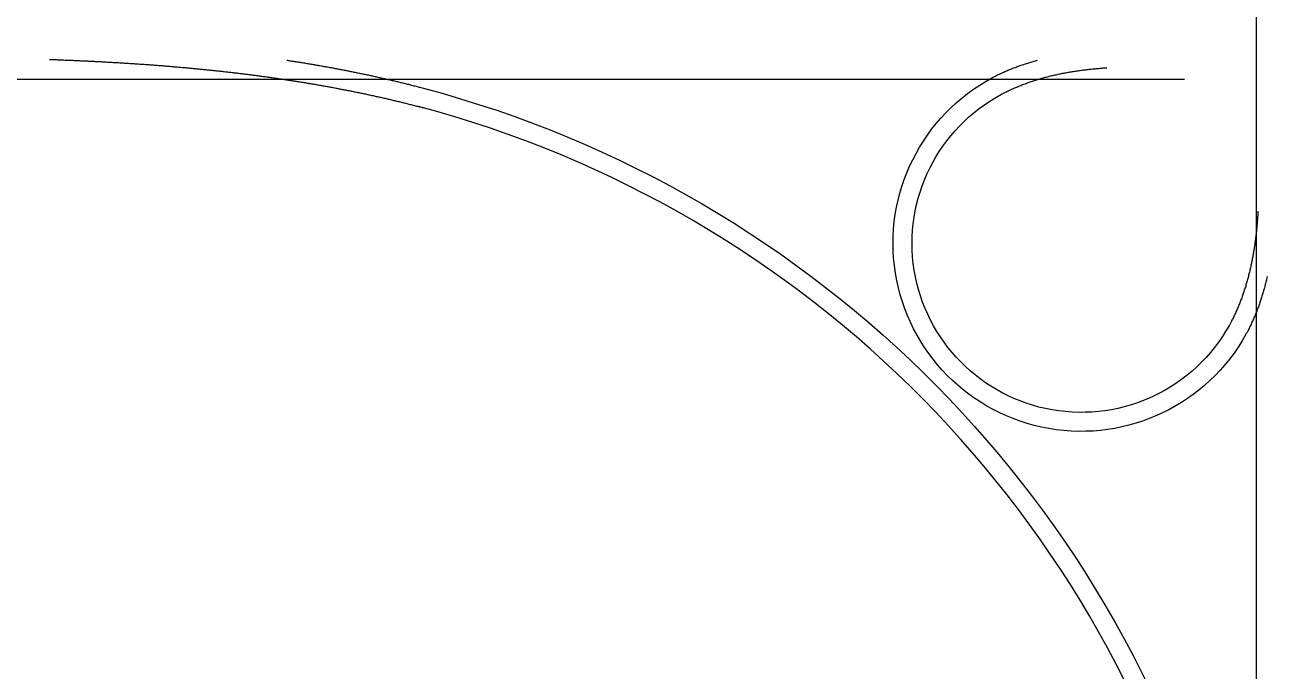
# Model space of a CAD drawing. Header units: millimetres. Extents: x 19715 to 35549, y 3563 to 14826.
# Drawn here: x 20829 to 21218.3, y 8241.5 to 8444.3 of the extents above; entities that cross this region are included whole.
import ezdxf

# ---------------------------------------------------------------- set-up
doc = ezdxf.new("R2010")
doc.units = ezdxf.units.MM
doc.layers.add('RD-红线', color=7, linetype='Continuous')

msp = doc.modelspace()

# ---------------------------------------------------------------- linework, layer by layer
at = {"layer": 'RD-红线', "ltscale": 10}
msp.add_line((21192.44, 8427.16), (20451.05, 8427.16), dxfattribs=at)
at = {"layer": 'RD-红线'}
msp.add_lwpolyline([(21214.94, 7833.18), (21214.94, 11293.27)], dxfattribs=at)
msp.add_lwpolyline([(21214.94, 7833.18), (21214.94, 11293.27)], dxfattribs=at)
msp.add_lwpolyline([(21214.94, 7833.18), (21214.94, 11293.27)], dxfattribs=at)
for points in [[(20911.08, 8433.17, -0.000183), (20911.42, 8433.12, -0.00038), (20912.11, 8433.02, -0.000376), (20912.8, 8432.91, -0.000384), (20913.49, 8432.8, -0.00038), (20914.19, 8432.69, -0.000388), (20914.87, 8432.58, -0.000384), (20915.57, 8432.47, -0.000392), (20916.26, 8432.36, -0.000388), (20916.95, 8432.25, -0.000396), (20917.64, 8432.13, -0.000392), (20918.33, 8432.02, -0.0004), (20919.02, 8431.9, -0.000396), (20919.71, 8431.78, -0.000404), (20920.4, 8431.66, -0.0004), (20921.09, 8431.54, -0.000408), (20921.78, 8431.42, -0.000404), (20922.47, 8431.3, -0.000412), (20923.16, 8431.18, -0.000408), (20923.85, 8431.05, -0.000416), (20924.53, 8430.93, -0.000412), (20925.22, 8430.8, -0.00042), (20925.91, 8430.67, -0.000416), (20926.6, 8430.54, -0.000424), (20927.29, 8430.41, -0.00042), (20927.98, 8430.28, -0.000428), (20928.66, 8430.15, -0.000424), (20929.35, 8430.02, -0.000432), (20930.03, 8429.88, -0.000428), (20930.72, 8429.75, -0.000436), (20931.41, 8429.61, -0.000432), (20932.1, 8429.47, -0.00044), (20932.78, 8429.33, -0.000436), (20933.47, 8429.19, -0.000444), (20934.15, 8429.05, -0.00044), (20934.84, 8428.91, -0.000448), (20935.52, 8428.76, -0.000444), (20936.21, 8428.62, -0.000452), (20936.89, 8428.47, -0.000448), (20937.58, 8428.32, -0.000456), (20938.26, 8428.17, -0.000452), (20938.95, 8428.02, -0.00046), (20939.63, 8427.87, -0.000456), (20940.31, 8427.72, -0.000464), (20940.99, 8427.56, -0.00046), (20941.68, 8427.41, -0.000468), (20942.36, 8427.25, -0.000464), (20943.04, 8427.09, -0.000472), (20943.72, 8426.93, -0.000468), (20944.4, 8426.77, -0.000476), (20945.08, 8426.61, -0.000472), (20945.77, 8426.45, -0.00048), (20946.44, 8426.28, -0.000476), (20947.13, 8426.12, -0.000484), (20947.8, 8425.95, -0.00048), (20948.49, 8425.78, -0.000488), (20949.16, 8425.61, -0.000484), (20949.84, 8425.44, -0.000492), (20950.52, 8425.27, -0.000488), (20951.2, 8425.1, -0.000493), (20951.21, 8425.09, -0.000004), (20952.56, 8424.74, -0.000988), (20953.01, 8424.63, -0.000496), (20953.91, 8424.39, -0.272996), (21205.71, 8168.91, -0.000496)], [(20911.08, 8433.17, -0.000183), (20911.42, 8433.12, -0.00038), (20912.11, 8433.02, -0.000376), (20912.8, 8432.91, -0.000384), (20913.49, 8432.8, -0.00038), (20914.19, 8432.69, -0.000388), (20914.87, 8432.58, -0.000384), (20915.57, 8432.47, -0.000392), (20916.26, 8432.36, -0.000388), (20916.95, 8432.25, -0.000396), (20917.64, 8432.13, -0.000392), (20918.33, 8432.02, -0.0004), (20919.02, 8431.9, -0.000396), (20919.71, 8431.78, -0.000404), (20920.4, 8431.66, -0.0004), (20921.09, 8431.54, -0.000408), (20921.78, 8431.42, -0.000404), (20922.47, 8431.3, -0.000412), (20923.16, 8431.18, -0.000408), (20923.85, 8431.05, -0.000416), (20924.53, 8430.93, -0.000412), (20925.22, 8430.8, -0.00042), (20925.91, 8430.67, -0.000416), (20926.6, 8430.54, -0.000424), (20927.29, 8430.41, -0.00042), (20927.98, 8430.28, -0.000428), (20928.66, 8430.15, -0.000424), (20929.35, 8430.02, -0.000432), (20930.03, 8429.88, -0.000428), (20930.72, 8429.75, -0.000436), (20931.41, 8429.61, -0.000432), (20932.1, 8429.47, -0.00044), (20932.78, 8429.33, -0.000436), (20933.47, 8429.19, -0.000444), (20934.15, 8429.05, -0.00044), (20934.84, 8428.91, -0.000448), (20935.52, 8428.76, -0.000444), (20936.21, 8428.62, -0.000452), (20936.89, 8428.47, -0.000448), (20937.58, 8428.32, -0.000456), (20938.26, 8428.17, -0.000452), (20938.95, 8428.02, -0.00046), (20939.63, 8427.87, -0.000456), (20940.31, 8427.72, -0.000464), (20940.99, 8427.56, -0.00046), (20941.68, 8427.41, -0.000468), (20942.36, 8427.25, -0.000464), (20943.04, 8427.09, -0.000472), (20943.72, 8426.93, -0.000468), (20944.4, 8426.77, -0.000476), (20945.08, 8426.61, -0.000472), (20945.77, 8426.45, -0.00048), (20946.44, 8426.28, -0.000476), (20947.13, 8426.12, -0.000484), (20947.8, 8425.95, -0.00048), (20948.49, 8425.78, -0.000488), (20949.16, 8425.61, -0.000484), (20949.84, 8425.44, -0.000492), (20950.52, 8425.27, -0.000488), (20951.2, 8425.1, -0.000493), (20951.21, 8425.09, -0.000004), (20952.56, 8424.74, -0.000988), (20953.01, 8424.63, -0.000496), (20953.91, 8424.39, -0.272996), (21205.71, 8168.91, -0.000496)], [(20911.08, 8433.17, -0.000183), (20911.42, 8433.12, -0.00038), (20912.11, 8433.02, -0.000376), (20912.8, 8432.91, -0.000384), (20913.49, 8432.8, -0.00038), (20914.19, 8432.69, -0.000388), (20914.87, 8432.58, -0.000384), (20915.57, 8432.47, -0.000392), (20916.26, 8432.36, -0.000388), (20916.95, 8432.25, -0.000396), (20917.64, 8432.13, -0.000392), (20918.33, 8432.02, -0.0004), (20919.02, 8431.9, -0.000396), (20919.71, 8431.78, -0.000404), (20920.4, 8431.66, -0.0004), (20921.09, 8431.54, -0.000408), (20921.78, 8431.42, -0.000404), (20922.47, 8431.3, -0.000412), (20923.16, 8431.18, -0.000408), (20923.85, 8431.05, -0.000416), (20924.53, 8430.93, -0.000412), (20925.22, 8430.8, -0.00042), (20925.91, 8430.67, -0.000416), (20926.6, 8430.54, -0.000424), (20927.29, 8430.41, -0.00042), (20927.98, 8430.28, -0.000428), (20928.66, 8430.15, -0.000424), (20929.35, 8430.02, -0.000432), (20930.03, 8429.88, -0.000428), (20930.72, 8429.75, -0.000436), (20931.41, 8429.61, -0.000432), (20932.1, 8429.47, -0.00044), (20932.78, 8429.33, -0.000436), (20933.47, 8429.19, -0.000444), (20934.15, 8429.05, -0.00044), (20934.84, 8428.91, -0.000448), (20935.52, 8428.76, -0.000444), (20936.21, 8428.62, -0.000452), (20936.89, 8428.47, -0.000448), (20937.58, 8428.32, -0.000456), (20938.26, 8428.17, -0.000452), (20938.95, 8428.02, -0.00046), (20939.63, 8427.87, -0.000456), (20940.31, 8427.72, -0.000464), (20940.99, 8427.56, -0.00046), (20941.68, 8427.41, -0.000468), (20942.36, 8427.25, -0.000464), (20943.04, 8427.09, -0.000472), (20943.72, 8426.93, -0.000468), (20944.4, 8426.77, -0.000476), (20945.08, 8426.61, -0.000472), (20945.77, 8426.45, -0.00048), (20946.44, 8426.28, -0.000476), (20947.13, 8426.12, -0.000484), (20947.8, 8425.95, -0.00048), (20948.49, 8425.78, -0.000488), (20949.16, 8425.61, -0.000484), (20949.84, 8425.44, -0.000492), (20950.52, 8425.27, -0.000488), (20951.2, 8425.1, -0.000493), (20951.21, 8425.09, -0.000004), (20952.56, 8424.74, -0.000988), (20953.01, 8424.63, -0.000496), (20953.91, 8424.39, -0.272996), (21205.71, 8168.91, -0.000496)], [(20836.65, 8433.43, -0.00016), (20837.36, 8433.4, -0.000168), (20838.05, 8433.38, -0.000164), (20838.76, 8433.35, -0.000172), (20839.45, 8433.33, -0.000168), (20840.16, 8433.3, -0.000176), (20840.85, 8433.27, -0.000172), (20841.56, 8433.24, -0.00018), (20842.25, 8433.21, -0.000176), (20842.96, 8433.18, -0.000184), (20843.65, 8433.16, -0.00018), (20844.36, 8433.13, -0.000188), (20845.05, 8433.09, -0.000184), (20845.76, 8433.06, -0.000192), (20846.45, 8433.03, -0.000188), (20847.15, 8433, -0.000196), (20847.85, 8432.97, -0.000192), (20848.55, 8432.93, -0.0002), (20849.24, 8432.9, -0.000196), (20849.95, 8432.86, -0.000204), (20850.64, 8432.83, -0.0002), (20851.35, 8432.79, -0.000208), (20852.04, 8432.76, -0.000204), (20852.75, 8432.72, -0.000212), (20853.44, 8432.68, -0.000208), (20854.14, 8432.65, -0.000216), (20854.84, 8432.61, -0.000212), (20855.54, 8432.57, -0.00022), (20856.23, 8432.53, -0.000216), (20856.94, 8432.49, -0.000224), (20857.63, 8432.45, -0.00022), (20858.34, 8432.41, -0.000228), (20859.03, 8432.36, -0.000224), (20859.74, 8432.32, -0.000232), (20860.43, 8432.28, -0.000228), (20861.13, 8432.23, -0.000236), (20861.83, 8432.19, -0.000232), (20862.53, 8432.14, -0.00024), (20863.22, 8432.1, -0.000236), (20863.93, 8432.05, -0.000244), (20864.62, 8432, -0.00024), (20865.32, 8431.96, -0.000248), (20866.02, 8431.91, -0.000244), (20866.72, 8431.86, -0.000252), (20867.41, 8431.81, -0.000248), (20868.12, 8431.76, -0.000256), (20868.81, 8431.71, -0.000252), (20869.51, 8431.65, -0.00026), (20870.2, 8431.6, -0.000256), (20870.91, 8431.55, -0.000264), (20871.6, 8431.49, -0.00026), (20872.3, 8431.44, -0.000268), (20873, 8431.38, -0.000264), (20873.7, 8431.32, -0.000272), (20874.39, 8431.27, -0.000268), (20875.09, 8431.21, -0.000276), (20875.79, 8431.15, -0.000272), (20876.49, 8431.09, -0.00028), (20877.18, 8431.03, -0.000276), (20877.88, 8430.97, -0.000284), (20878.58, 8430.91, -0.00028), (20879.28, 8430.84, -0.000288), (20879.97, 8430.78, -0.000284), (20880.67, 8430.72, -0.000292), (20881.37, 8430.65, -0.000288), (20882.07, 8430.59, -0.000296), (20882.76, 8430.52, -0.000292), (20883.46, 8430.45, -0.0003), (20884.15, 8430.38, -0.000296), (20884.85, 8430.31, -0.000304), (20885.55, 8430.24, -0.0003), (20886.25, 8430.17, -0.000308), (20886.94, 8430.1, -0.000304), (20887.64, 8430.03, -0.000312), (20888.33, 8429.96, -0.000308), (20889.03, 8429.88, -0.000316), (20889.72, 8429.81, -0.000312), (20890.42, 8429.73, -0.00032), (20891.11, 8429.65, -0.000316), (20891.81, 8429.57, -0.000324), (20892.51, 8429.5, -0.00032), (20893.21, 8429.42, -0.000328), (20893.9, 8429.34, -0.000324), (20894.6, 8429.25, -0.000332), (20895.29, 8429.17, -0.000328), (20895.99, 8429.09, -0.000336), (20896.68, 8429.01, -0.000332), (20897.38, 8428.92, -0.00034), (20898.07, 8428.83, -0.000336), (20898.77, 8428.75, -0.000344), (20899.46, 8428.66, -0.00034), (20900.15, 8428.57, -0.000348), (20900.84, 8428.48, -0.000344), (20901.54, 8428.39, -0.000352), (20902.23, 8428.3, -0.000348), (20902.93, 8428.2, -0.000356), (20903.62, 8428.11, -0.000352), (20904.32, 8428.02, -0.00036), (20905.01, 8427.92, -0.000356), (20905.7, 8427.82, -0.000364), (20906.39, 8427.73, -0.00036), (20907.09, 8427.63, -0.000368), (20907.78, 8427.53, -0.000364), (20908.48, 8427.43, -0.000372), (20909.16, 8427.33, -0.000368), (20909.86, 8427.22, -0.000376), (20910.55, 8427.12, -0.000372), (20911.25, 8427.01, -0.00038), (20911.93, 8426.91, -0.000376), (20912.63, 8426.8, -0.000384), (20913.32, 8426.69, -0.00038), (20914.01, 8426.59, -0.000388), (20914.7, 8426.48, -0.000384), (20915.39, 8426.36, -0.000392), (20916.08, 8426.25, -0.000388), (20916.78, 8426.14, -0.000396), (20917.46, 8426.02, -0.000392), (20918.16, 8425.91, -0.0004), (20918.84, 8425.79, -0.000396), (20919.54, 8425.67, -0.000404), (20920.22, 8425.56, -0.0004), (20920.92, 8425.44, -0.000408), (20921.6, 8425.32, -0.000404), (20922.3, 8425.19, -0.000412), (20922.98, 8425.07, -0.000408), (20923.67, 8424.95, -0.000416), (20924.36, 8424.82, -0.000412), (20925.05, 8424.69, -0.00042), (20925.74, 8424.57, -0.000416), (20926.43, 8424.44, -0.000424), (20927.11, 8424.31, -0.00042), (20927.8, 8424.18, -0.000428), (20928.49, 8424.04, -0.000424), (20929.18, 8423.91, -0.000432), (20929.86, 8423.78, -0.000428), (20930.55, 8423.64, -0.000436), (20931.23, 8423.5, -0.000432), (20931.92, 8423.36, -0.00044), (20932.61, 8423.22, -0.000436), (20933.3, 8423.08, -0.000444), (20933.98, 8422.94, -0.00044), (20934.67, 8422.8, -0.000448), (20935.35, 8422.65, -0.000444), (20936.04, 8422.51, -0.000452), (20936.72, 8422.36, -0.000448), (20937.4, 8422.21, -0.000456), (20938.08, 8422.07, -0.000452), (20938.77, 8421.91, -0.00046), (20939.45, 8421.76, -0.000456), (20940.14, 8421.61, -0.000464), (20940.82, 8421.46, -0.00046), (20941.5, 8421.3, -0.000468), (20942.18, 8421.14, -0.000464), (20942.87, 8420.98, -0.000472), (20943.55, 8420.83, -0.000468), (20944.23, 8420.67, -0.000476), (20944.91, 8420.5, -0.000472), (20945.59, 8420.34, -0.00048), (20946.27, 8420.18, -0.000476), (20946.95, 8420.01, -0.000484), (20947.63, 8419.84, -0.00048), (20948.31, 8419.67, -0.000488), (20948.99, 8419.51, -0.000484), (20949.67, 8419.33, -0.000492), (20950.35, 8419.16, -0.000488), (20951.03, 8418.99, -0.000493), (20951.04, 8418.98, -0.000004), (20952.38, 8418.64, -0.000988), (20952.83, 8418.52, -0.000496), (20953.74, 8418.28)], [(20836.65, 8433.43, -0.00016), (20837.36, 8433.4, -0.000168), (20838.05, 8433.38, -0.000164), (20838.76, 8433.35, -0.000172), (20839.45, 8433.33, -0.000168), (20840.16, 8433.3, -0.000176), (20840.85, 8433.27, -0.000172), (20841.56, 8433.24, -0.00018), (20842.25, 8433.21, -0.000176), (20842.96, 8433.18, -0.000184), (20843.65, 8433.16, -0.00018), (20844.36, 8433.13, -0.000188), (20845.05, 8433.09, -0.000184), (20845.76, 8433.06, -0.000192), (20846.45, 8433.03, -0.000188), (20847.15, 8433, -0.000196), (20847.85, 8432.97, -0.000192), (20848.55, 8432.93, -0.0002), (20849.24, 8432.9, -0.000196), (20849.95, 8432.86, -0.000204), (20850.64, 8432.83, -0.0002), (20851.35, 8432.79, -0.000208), (20852.04, 8432.76, -0.000204), (20852.75, 8432.72, -0.000212), (20853.44, 8432.68, -0.000208), (20854.14, 8432.65, -0.000216), (20854.84, 8432.61, -0.000212), (20855.54, 8432.57, -0.00022), (20856.23, 8432.53, -0.000216), (20856.94, 8432.49, -0.000224), (20857.63, 8432.45, -0.00022), (20858.34, 8432.41, -0.000228), (20859.03, 8432.36, -0.000224), (20859.74, 8432.32, -0.000232), (20860.43, 8432.28, -0.000228), (20861.13, 8432.23, -0.000236), (20861.83, 8432.19, -0.000232), (20862.53, 8432.14, -0.00024), (20863.22, 8432.1, -0.000236), (20863.93, 8432.05, -0.000244), (20864.62, 8432, -0.00024), (20865.32, 8431.96, -0.000248), (20866.02, 8431.91, -0.000244), (20866.72, 8431.86, -0.000252), (20867.41, 8431.81, -0.000248), (20868.12, 8431.76, -0.000256), (20868.81, 8431.71, -0.000252), (20869.51, 8431.65, -0.00026), (20870.2, 8431.6, -0.000256), (20870.91, 8431.55, -0.000264), (20871.6, 8431.49, -0.00026), (20872.3, 8431.44, -0.000268), (20873, 8431.38, -0.000264), (20873.7, 8431.32, -0.000272), (20874.39, 8431.27, -0.000268), (20875.09, 8431.21, -0.000276), (20875.79, 8431.15, -0.000272), (20876.49, 8431.09, -0.00028), (20877.18, 8431.03, -0.000276), (20877.88, 8430.97, -0.000284), (20878.58, 8430.91, -0.00028), (20879.28, 8430.84, -0.000288), (20879.97, 8430.78, -0.000284), (20880.67, 8430.72, -0.000292), (20881.37, 8430.65, -0.000288), (20882.07, 8430.59, -0.000296), (20882.76, 8430.52, -0.000292), (20883.46, 8430.45, -0.0003), (20884.15, 8430.38, -0.000296), (20884.85, 8430.31, -0.000304), (20885.55, 8430.24, -0.0003), (20886.25, 8430.17, -0.000308), (20886.94, 8430.1, -0.000304), (20887.64, 8430.03, -0.000312), (20888.33, 8429.96, -0.000308), (20889.03, 8429.88, -0.000316), (20889.72, 8429.81, -0.000312), (20890.42, 8429.73, -0.00032), (20891.11, 8429.65, -0.000316), (20891.81, 8429.57, -0.000324), (20892.51, 8429.5, -0.00032), (20893.21, 8429.42, -0.000328), (20893.9, 8429.34, -0.000324), (20894.6, 8429.25, -0.000332), (20895.29, 8429.17, -0.000328), (20895.99, 8429.09, -0.000336), (20896.68, 8429.01, -0.000332), (20897.38, 8428.92, -0.00034), (20898.07, 8428.83, -0.000336), (20898.77, 8428.75, -0.000344), (20899.46, 8428.66, -0.00034), (20900.15, 8428.57, -0.000348), (20900.84, 8428.48, -0.000344), (20901.54, 8428.39, -0.000352), (20902.23, 8428.3, -0.000348), (20902.93, 8428.2, -0.000356), (20903.62, 8428.11, -0.000352), (20904.32, 8428.02, -0.00036), (20905.01, 8427.92, -0.000356), (20905.7, 8427.82, -0.000364), (20906.39, 8427.73, -0.00036), (20907.09, 8427.63, -0.000368), (20907.78, 8427.53, -0.000364), (20908.48, 8427.43, -0.000372), (20909.16, 8427.33, -0.000368), (20909.86, 8427.22, -0.000376), (20910.55, 8427.12, -0.000372), (20911.25, 8427.01, -0.00038), (20911.93, 8426.91, -0.000376), (20912.63, 8426.8, -0.000384), (20913.32, 8426.69, -0.00038), (20914.01, 8426.59, -0.000388), (20914.7, 8426.48, -0.000384), (20915.39, 8426.36, -0.000392), (20916.08, 8426.25, -0.000388), (20916.78, 8426.14, -0.000396), (20917.46, 8426.02, -0.000392), (20918.16, 8425.91, -0.0004), (20918.84, 8425.79, -0.000396), (20919.54, 8425.67, -0.000404), (20920.22, 8425.56, -0.0004), (20920.92, 8425.44, -0.000408), (20921.6, 8425.32, -0.000404), (20922.3, 8425.19, -0.000412), (20922.98, 8425.07, -0.000408), (20923.67, 8424.95, -0.000416), (20924.36, 8424.82, -0.000412), (20925.05, 8424.69, -0.00042), (20925.74, 8424.57, -0.000416), (20926.43, 8424.44, -0.000424), (20927.11, 8424.31, -0.00042), (20927.8, 8424.18, -0.000428), (20928.49, 8424.04, -0.000424), (20929.18, 8423.91, -0.000432), (20929.86, 8423.78, -0.000428), (20930.55, 8423.64, -0.000436), (20931.23, 8423.5, -0.000432), (20931.92, 8423.36, -0.00044), (20932.61, 8423.22, -0.000436), (20933.3, 8423.08, -0.000444), (20933.98, 8422.94, -0.00044), (20934.67, 8422.8, -0.000448), (20935.35, 8422.65, -0.000444), (20936.04, 8422.51, -0.000452), (20936.72, 8422.36, -0.000448), (20937.4, 8422.21, -0.000456), (20938.08, 8422.07, -0.000452), (20938.77, 8421.91, -0.00046), (20939.45, 8421.76, -0.000456), (20940.14, 8421.61, -0.000464), (20940.82, 8421.46, -0.00046), (20941.5, 8421.3, -0.000468), (20942.18, 8421.14, -0.000464), (20942.87, 8420.98, -0.000472), (20943.55, 8420.83, -0.000468), (20944.23, 8420.67, -0.000476), (20944.91, 8420.5, -0.000472), (20945.59, 8420.34, -0.00048), (20946.27, 8420.18, -0.000476), (20946.95, 8420.01, -0.000484), (20947.63, 8419.84, -0.00048), (20948.31, 8419.67, -0.000488), (20948.99, 8419.51, -0.000484), (20949.67, 8419.33, -0.000492), (20950.35, 8419.16, -0.000488), (20951.03, 8418.99, -0.000493), (20951.04, 8418.98, -0.000004), (20952.38, 8418.64, -0.000988), (20952.83, 8418.52, -0.000496), (20953.74, 8418.28)], [(20836.65, 8433.43, -0.00016), (20837.36, 8433.4, -0.000168), (20838.05, 8433.38, -0.000164), (20838.76, 8433.35, -0.000172), (20839.45, 8433.33, -0.000168), (20840.16, 8433.3, -0.000176), (20840.85, 8433.27, -0.000172), (20841.56, 8433.24, -0.00018), (20842.25, 8433.21, -0.000176), (20842.96, 8433.18, -0.000184), (20843.65, 8433.16, -0.00018), (20844.36, 8433.13, -0.000188), (20845.05, 8433.09, -0.000184), (20845.76, 8433.06, -0.000192), (20846.45, 8433.03, -0.000188), (20847.15, 8433, -0.000196), (20847.85, 8432.97, -0.000192), (20848.55, 8432.93, -0.0002), (20849.24, 8432.9, -0.000196), (20849.95, 8432.86, -0.000204), (20850.64, 8432.83, -0.0002), (20851.35, 8432.79, -0.000208), (20852.04, 8432.76, -0.000204), (20852.75, 8432.72, -0.000212), (20853.44, 8432.68, -0.000208), (20854.14, 8432.65, -0.000216), (20854.84, 8432.61, -0.000212), (20855.54, 8432.57, -0.00022), (20856.23, 8432.53, -0.000216), (20856.94, 8432.49, -0.000224), (20857.63, 8432.45, -0.00022), (20858.34, 8432.41, -0.000228), (20859.03, 8432.36, -0.000224), (20859.74, 8432.32, -0.000232), (20860.43, 8432.28, -0.000228), (20861.13, 8432.23, -0.000236), (20861.83, 8432.19, -0.000232), (20862.53, 8432.14, -0.00024), (20863.22, 8432.1, -0.000236), (20863.93, 8432.05, -0.000244), (20864.62, 8432, -0.00024), (20865.32, 8431.96, -0.000248), (20866.02, 8431.91, -0.000244), (20866.72, 8431.86, -0.000252), (20867.41, 8431.81, -0.000248), (20868.12, 8431.76, -0.000256), (20868.81, 8431.71, -0.000252), (20869.51, 8431.65, -0.00026), (20870.2, 8431.6, -0.000256), (20870.91, 8431.55, -0.000264), (20871.6, 8431.49, -0.00026), (20872.3, 8431.44, -0.000268), (20873, 8431.38, -0.000264), (20873.7, 8431.32, -0.000272), (20874.39, 8431.27, -0.000268), (20875.09, 8431.21, -0.000276), (20875.79, 8431.15, -0.000272), (20876.49, 8431.09, -0.00028), (20877.18, 8431.03, -0.000276), (20877.88, 8430.97, -0.000284), (20878.58, 8430.91, -0.00028), (20879.28, 8430.84, -0.000288), (20879.97, 8430.78, -0.000284), (20880.67, 8430.72, -0.000292), (20881.37, 8430.65, -0.000288), (20882.07, 8430.59, -0.000296), (20882.76, 8430.52, -0.000292), (20883.46, 8430.45, -0.0003), (20884.15, 8430.38, -0.000296), (20884.85, 8430.31, -0.000304), (20885.55, 8430.24, -0.0003), (20886.25, 8430.17, -0.000308), (20886.94, 8430.1, -0.000304), (20887.64, 8430.03, -0.000312), (20888.33, 8429.96, -0.000308), (20889.03, 8429.88, -0.000316), (20889.72, 8429.81, -0.000312), (20890.42, 8429.73, -0.00032), (20891.11, 8429.65, -0.000316), (20891.81, 8429.57, -0.000324), (20892.51, 8429.5, -0.00032), (20893.21, 8429.42, -0.000328), (20893.9, 8429.34, -0.000324), (20894.6, 8429.25, -0.000332), (20895.29, 8429.17, -0.000328), (20895.99, 8429.09, -0.000336), (20896.68, 8429.01, -0.000332), (20897.38, 8428.92, -0.00034), (20898.07, 8428.83, -0.000336), (20898.77, 8428.75, -0.000344), (20899.46, 8428.66, -0.00034), (20900.15, 8428.57, -0.000348), (20900.84, 8428.48, -0.000344), (20901.54, 8428.39, -0.000352), (20902.23, 8428.3, -0.000348), (20902.93, 8428.2, -0.000356), (20903.62, 8428.11, -0.000352), (20904.32, 8428.02, -0.00036), (20905.01, 8427.92, -0.000356), (20905.7, 8427.82, -0.000364), (20906.39, 8427.73, -0.00036), (20907.09, 8427.63, -0.000368), (20907.78, 8427.53, -0.000364), (20908.48, 8427.43, -0.000372), (20909.16, 8427.33, -0.000368), (20909.86, 8427.22, -0.000376), (20910.55, 8427.12, -0.000372), (20911.25, 8427.01, -0.00038), (20911.93, 8426.91, -0.000376), (20912.63, 8426.8, -0.000384), (20913.32, 8426.69, -0.00038), (20914.01, 8426.59, -0.000388), (20914.7, 8426.48, -0.000384), (20915.39, 8426.36, -0.000392), (20916.08, 8426.25, -0.000388), (20916.78, 8426.14, -0.000396), (20917.46, 8426.02, -0.000392), (20918.16, 8425.91, -0.0004), (20918.84, 8425.79, -0.000396), (20919.54, 8425.67, -0.000404), (20920.22, 8425.56, -0.0004), (20920.92, 8425.44, -0.000408), (20921.6, 8425.32, -0.000404), (20922.3, 8425.19, -0.000412), (20922.98, 8425.07, -0.000408), (20923.67, 8424.95, -0.000416), (20924.36, 8424.82, -0.000412), (20925.05, 8424.69, -0.00042), (20925.74, 8424.57, -0.000416), (20926.43, 8424.44, -0.000424), (20927.11, 8424.31, -0.00042), (20927.8, 8424.18, -0.000428), (20928.49, 8424.04, -0.000424), (20929.18, 8423.91, -0.000432), (20929.86, 8423.78, -0.000428), (20930.55, 8423.64, -0.000436), (20931.23, 8423.5, -0.000432), (20931.92, 8423.36, -0.00044), (20932.61, 8423.22, -0.000436), (20933.3, 8423.08, -0.000444), (20933.98, 8422.94, -0.00044), (20934.67, 8422.8, -0.000448), (20935.35, 8422.65, -0.000444), (20936.04, 8422.51, -0.000452), (20936.72, 8422.36, -0.000448), (20937.4, 8422.21, -0.000456), (20938.08, 8422.07, -0.000452), (20938.77, 8421.91, -0.00046), (20939.45, 8421.76, -0.000456), (20940.14, 8421.61, -0.000464), (20940.82, 8421.46, -0.00046), (20941.5, 8421.3, -0.000468), (20942.18, 8421.14, -0.000464), (20942.87, 8420.98, -0.000472), (20943.55, 8420.83, -0.000468), (20944.23, 8420.67, -0.000476), (20944.91, 8420.5, -0.000472), (20945.59, 8420.34, -0.00048), (20946.27, 8420.18, -0.000476), (20946.95, 8420.01, -0.000484), (20947.63, 8419.84, -0.00048), (20948.31, 8419.67, -0.000488), (20948.99, 8419.51, -0.000484), (20949.67, 8419.33, -0.000492), (20950.35, 8419.16, -0.000488), (20951.03, 8418.99, -0.000493), (20951.04, 8418.98, -0.000004), (20952.38, 8418.64, -0.000988), (20952.83, 8418.52, -0.000496), (20953.74, 8418.28)], [(21218.3, 8365.29, -0.001297), (21218.21, 8364.87, -0.002031), (21218.05, 8364.18, -0.002187), (21217.88, 8363.51, -0.002109), (21217.71, 8362.82, -0.002266), (21217.54, 8362.16, -0.002188), (21217.35, 8361.47, -0.002344), (21217.17, 8360.8, -0.002266), (21216.97, 8360.12, -0.002422), (21216.77, 8359.46, -0.002344), (21216.56, 8358.78, -0.0025), (21216.35, 8358.13, -0.002422), (21216.13, 8357.45, -0.002578), (21215.91, 8356.8, -0.0025), (21215.67, 8356.13, -0.002656), (21215.43, 8355.48, -0.002578), (21215.18, 8354.82, -0.002734), (21214.93, 8354.17, -0.002656), (21214.67, 8353.51, -0.002813), (21214.4, 8352.88, -0.002735), (21214.12, 8352.22, -0.002891), (21213.84, 8351.59, -0.002812), (21213.55, 8350.95, -0.002969), (21213.26, 8350.32, -0.002891), (21212.95, 8349.68, -0.003047), (21212.92, 8349.63, -0.000141), (21212.32, 8348.43, -0.005952), (21212.1, 8348.01, -0.003047), (21211.66, 8347.2, -1.3389), (21132.26, 8427.75, -0.003047), (21133.08, 8428.18, -0.005952), (21133.51, 8428.39, -0.000141), (21134.71, 8428.98, -0.003047), (21134.76, 8429.01, -0.002891), (21135.41, 8429.31, -0.002969), (21136.04, 8429.59, -0.002813), (21136.69, 8429.87, -0.002891), (21137.32, 8430.14, -0.002734), (21137.98, 8430.41, -0.002813), (21138.62, 8430.67, -0.002656), (21139.28, 8430.92, -0.002734), (21139.93, 8431.16, -0.002578), (21140.6, 8431.41, -0.002656), (21141.25, 8431.63, -0.0025), (21141.92, 8431.86, -0.002578), (21142.58, 8432.07, -0.002422), (21143.26, 8432.29, -0.0025), (21143.91, 8432.49, -0.002344), (21144.6, 8432.69, -0.002422), (21145.26, 8432.88, -0.002266), (21145.95, 8433.06, -0.001288), (21146.31, 8433.16)], [(21218.3, 8365.29, -0.001297), (21218.21, 8364.87, -0.002031), (21218.05, 8364.18, -0.002187), (21217.88, 8363.51, -0.002109), (21217.71, 8362.82, -0.002266), (21217.54, 8362.16, -0.002188), (21217.35, 8361.47, -0.002344), (21217.17, 8360.8, -0.002266), (21216.97, 8360.12, -0.002422), (21216.77, 8359.46, -0.002344), (21216.56, 8358.78, -0.0025), (21216.35, 8358.13, -0.002422), (21216.13, 8357.45, -0.002578), (21215.91, 8356.8, -0.0025), (21215.67, 8356.13, -0.002656), (21215.43, 8355.48, -0.002578), (21215.18, 8354.82, -0.002734), (21214.93, 8354.17, -0.002656), (21214.67, 8353.51, -0.002813), (21214.4, 8352.88, -0.002735), (21214.12, 8352.22, -0.002891), (21213.84, 8351.59, -0.002812), (21213.55, 8350.95, -0.002969), (21213.26, 8350.32, -0.002891), (21212.95, 8349.68, -0.003047), (21212.92, 8349.63, -0.000141), (21212.32, 8348.43, -0.005952), (21212.1, 8348.01, -0.003047), (21211.66, 8347.2, -1.3389), (21132.26, 8427.75, -0.003047), (21133.08, 8428.18, -0.005952), (21133.51, 8428.39, -0.000141), (21134.71, 8428.98, -0.003047), (21134.76, 8429.01, -0.002891), (21135.41, 8429.31, -0.002969), (21136.04, 8429.59, -0.002813), (21136.69, 8429.87, -0.002891), (21137.32, 8430.14, -0.002734), (21137.98, 8430.41, -0.002813), (21138.62, 8430.67, -0.002656), (21139.28, 8430.92, -0.002734), (21139.93, 8431.16, -0.002578), (21140.6, 8431.41, -0.002656), (21141.25, 8431.63, -0.0025), (21141.92, 8431.86, -0.002578), (21142.58, 8432.07, -0.002422), (21143.26, 8432.29, -0.0025), (21143.91, 8432.49, -0.002344), (21144.6, 8432.69, -0.002422), (21145.26, 8432.88, -0.002266), (21145.95, 8433.06, -0.001288), (21146.31, 8433.16)], [(21218.3, 8365.29, -0.001297), (21218.21, 8364.87, -0.002031), (21218.05, 8364.18, -0.002187), (21217.88, 8363.51, -0.002109), (21217.71, 8362.82, -0.002266), (21217.54, 8362.16, -0.002188), (21217.35, 8361.47, -0.002344), (21217.17, 8360.8, -0.002266), (21216.97, 8360.12, -0.002422), (21216.77, 8359.46, -0.002344), (21216.56, 8358.78, -0.0025), (21216.35, 8358.13, -0.002422), (21216.13, 8357.45, -0.002578), (21215.91, 8356.8, -0.0025), (21215.67, 8356.13, -0.002656), (21215.43, 8355.48, -0.002578), (21215.18, 8354.82, -0.002734), (21214.93, 8354.17, -0.002656), (21214.67, 8353.51, -0.002813), (21214.4, 8352.88, -0.002735), (21214.12, 8352.22, -0.002891), (21213.84, 8351.59, -0.002812), (21213.55, 8350.95, -0.002969), (21213.26, 8350.32, -0.002891), (21212.95, 8349.68, -0.003047), (21212.92, 8349.63, -0.000141), (21212.32, 8348.43, -0.005952), (21212.1, 8348.01, -0.003047), (21211.66, 8347.2, -1.3389), (21132.26, 8427.75, -0.003047), (21133.08, 8428.18, -0.005952), (21133.51, 8428.39, -0.000141), (21134.71, 8428.98, -0.003047), (21134.76, 8429.01, -0.002891), (21135.41, 8429.31, -0.002969), (21136.04, 8429.59, -0.002813), (21136.69, 8429.87, -0.002891), (21137.32, 8430.14, -0.002734), (21137.98, 8430.41, -0.002813), (21138.62, 8430.67, -0.002656), (21139.28, 8430.92, -0.002734), (21139.93, 8431.16, -0.002578), (21140.6, 8431.41, -0.002656), (21141.25, 8431.63, -0.0025), (21141.92, 8431.86, -0.002578), (21142.58, 8432.07, -0.002422), (21143.26, 8432.29, -0.0025), (21143.91, 8432.49, -0.002344), (21144.6, 8432.69, -0.002422), (21145.26, 8432.88, -0.002266), (21145.95, 8433.06, -0.001288), (21146.31, 8433.16)], [(21215.43, 8385.78, -0.001016), (21215.38, 8385.06, -0.001172), (21215.34, 8384.38, -0.001094), (21215.29, 8383.66, -0.00125), (21215.23, 8382.99, -0.001172), (21215.17, 8382.27, -0.001328), (21215.12, 8381.59, -0.00125), (21215.05, 8380.87, -0.001406), (21214.98, 8380.19, -0.001328), (21214.91, 8379.48, -0.001484), (21214.83, 8378.8, -0.001406), (21214.75, 8378.09, -0.001562), (21214.67, 8377.41, -0.001484), (21214.58, 8376.7, -0.001641), (21214.49, 8376.02, -0.001563), (21214.39, 8375.31, -0.001719), (21214.29, 8374.63, -0.001641), (21214.18, 8373.93, -0.001797), (21214.07, 8373.25, -0.001719), (21213.95, 8372.54, -0.001875), (21213.84, 8371.87, -0.001797), (21213.71, 8371.17, -0.001953), (21213.58, 8370.49, -0.001875), (21213.44, 8369.79, -0.002031), (21213.3, 8369.12, -0.001953), (21213.15, 8368.42, -0.002109), (21213, 8367.75, -0.002031), (21212.84, 8367.06, -0.002187), (21212.68, 8366.39, -0.002109), (21212.5, 8365.7, -0.002266), (21212.33, 8365.03, -0.002188), (21212.15, 8364.35, -0.002344), (21211.96, 8363.68, -0.002266), (21211.76, 8363, -0.002422), (21211.57, 8362.34, -0.002344), (21211.36, 8361.66, -0.0025), (21211.14, 8361, -0.002422), (21210.92, 8360.33, -0.002578), (21210.7, 8359.68, -0.0025), (21210.46, 8359.01, -0.002656), (21210.22, 8358.36, -0.002578), (21209.97, 8357.69, -0.002734), (21209.72, 8357.05, -0.002656), (21209.46, 8356.39, -0.002813), (21209.19, 8355.75, -0.002735), (21208.92, 8355.1, -0.002891), (21208.64, 8354.47, -0.002812), (21208.34, 8353.82, -0.002969), (21208.05, 8353.2, -0.002891), (21207.74, 8352.56, -0.003047), (21207.71, 8352.5, -0.000141), (21207.11, 8351.31, -0.005952), (21206.89, 8350.89, -0.003047), (21206.45, 8350.08, -1.3389), (21135.07, 8422.5, -0.003047), (21135.88, 8422.93, -0.005952), (21136.31, 8423.14, -0.000141), (21137.51, 8423.73, -0.003047), (21137.57, 8423.76, -0.002891), (21138.21, 8424.06, -0.002969), (21138.84, 8424.34, -0.002813), (21139.49, 8424.63, -0.002891), (21140.12, 8424.89, -0.002734), (21140.78, 8425.16, -0.002813), (21141.42, 8425.42, -0.002656), (21142.09, 8425.67, -0.002734), (21142.73, 8425.92, -0.002578), (21143.4, 8426.16, -0.002656), (21144.05, 8426.38, -0.0025), (21144.72, 8426.61, -0.002578), (21145.38, 8426.82, -0.002422), (21146.06, 8427.04, -0.0025), (21146.72, 8427.24, -0.002344), (21147.4, 8427.44, -0.002422), (21148.06, 8427.63, -0.002266), (21148.75, 8427.82, -0.002344), (21149.41, 8427.99, -0.002187), (21150.1, 8428.17, -0.002266), (21150.77, 8428.33, -0.00211), (21151.47, 8428.49, -0.002188), (21152.14, 8428.64, -0.002031), (21152.83, 8428.8, -0.002109), (21153.51, 8428.94, -0.001953), (21154.21, 8429.08, -0.002031), (21154.88, 8429.2, -0.001875), (21155.58, 8429.33, -0.001953), (21156.26, 8429.45, -0.001797), (21156.96, 8429.57, -0.001875), (21157.64, 8429.68, -0.001719), (21158.35, 8429.79, -0.001797), (21159.02, 8429.89, -0.001641), (21159.73, 8429.99, -0.001719), (21160.41, 8430.08, -0.001562), (21161.12, 8430.16, -0.00164), (21161.8, 8430.25, -0.001484), (21162.51, 8430.33, -0.001563), (21163.19, 8430.4, -0.001407), (21163.91, 8430.47, -0.001484), (21164.59, 8430.53, -0.001328), (21165.3, 8430.6, -0.001406), (21165.98, 8430.65, -0.00125), (21166.7, 8430.71, -0.001328), (21167.38, 8430.76, -0.001172), (21168.1, 8430.81)], [(21215.43, 8385.78, -0.001016), (21215.38, 8385.06, -0.001172), (21215.34, 8384.38, -0.001094), (21215.29, 8383.66, -0.00125), (21215.23, 8382.99, -0.001172), (21215.17, 8382.27, -0.001328), (21215.12, 8381.59, -0.00125), (21215.05, 8380.87, -0.001406), (21214.98, 8380.19, -0.001328), (21214.91, 8379.48, -0.001484), (21214.83, 8378.8, -0.001406), (21214.75, 8378.09, -0.001562), (21214.67, 8377.41, -0.001484), (21214.58, 8376.7, -0.001641), (21214.49, 8376.02, -0.001563), (21214.39, 8375.31, -0.001719), (21214.29, 8374.63, -0.001641), (21214.18, 8373.93, -0.001797), (21214.07, 8373.25, -0.001719), (21213.95, 8372.54, -0.001875), (21213.84, 8371.87, -0.001797), (21213.71, 8371.17, -0.001953), (21213.58, 8370.49, -0.001875), (21213.44, 8369.79, -0.002031), (21213.3, 8369.12, -0.001953), (21213.15, 8368.42, -0.002109), (21213, 8367.75, -0.002031), (21212.84, 8367.06, -0.002187), (21212.68, 8366.39, -0.002109), (21212.5, 8365.7, -0.002266), (21212.33, 8365.03, -0.002188), (21212.15, 8364.35, -0.002344), (21211.96, 8363.68, -0.002266), (21211.76, 8363, -0.002422), (21211.57, 8362.34, -0.002344), (21211.36, 8361.66, -0.0025), (21211.14, 8361, -0.002422), (21210.92, 8360.33, -0.002578), (21210.7, 8359.68, -0.0025), (21210.46, 8359.01, -0.002656), (21210.22, 8358.36, -0.002578), (21209.97, 8357.69, -0.002734), (21209.72, 8357.05, -0.002656), (21209.46, 8356.39, -0.002813), (21209.19, 8355.75, -0.002735), (21208.92, 8355.1, -0.002891), (21208.64, 8354.47, -0.002812), (21208.34, 8353.82, -0.002969), (21208.05, 8353.2, -0.002891), (21207.74, 8352.56, -0.003047), (21207.71, 8352.5, -0.000141), (21207.11, 8351.31, -0.005952), (21206.89, 8350.89, -0.003047), (21206.45, 8350.08, -1.3389), (21135.07, 8422.5, -0.003047), (21135.88, 8422.93, -0.005952), (21136.31, 8423.14, -0.000141), (21137.51, 8423.73, -0.003047), (21137.57, 8423.76, -0.002891), (21138.21, 8424.06, -0.002969), (21138.84, 8424.34, -0.002813), (21139.49, 8424.63, -0.002891), (21140.12, 8424.89, -0.002734), (21140.78, 8425.16, -0.002813), (21141.42, 8425.42, -0.002656), (21142.09, 8425.67, -0.002734), (21142.73, 8425.92, -0.002578), (21143.4, 8426.16, -0.002656), (21144.05, 8426.38, -0.0025), (21144.72, 8426.61, -0.002578), (21145.38, 8426.82, -0.002422), (21146.06, 8427.04, -0.0025), (21146.72, 8427.24, -0.002344), (21147.4, 8427.44, -0.002422), (21148.06, 8427.63, -0.002266), (21148.75, 8427.82, -0.002344), (21149.41, 8427.99, -0.002187), (21150.1, 8428.17, -0.002266), (21150.77, 8428.33, -0.00211), (21151.47, 8428.49, -0.002188), (21152.14, 8428.64, -0.002031), (21152.83, 8428.8, -0.002109), (21153.51, 8428.94, -0.001953), (21154.21, 8429.08, -0.002031), (21154.88, 8429.2, -0.001875), (21155.58, 8429.33, -0.001953), (21156.26, 8429.45, -0.001797), (21156.96, 8429.57, -0.001875), (21157.64, 8429.68, -0.001719), (21158.35, 8429.79, -0.001797), (21159.02, 8429.89, -0.001641), (21159.73, 8429.99, -0.001719), (21160.41, 8430.08, -0.001562), (21161.12, 8430.16, -0.00164), (21161.8, 8430.25, -0.001484), (21162.51, 8430.33, -0.001563), (21163.19, 8430.4, -0.001407), (21163.91, 8430.47, -0.001484), (21164.59, 8430.53, -0.001328), (21165.3, 8430.6, -0.001406), (21165.98, 8430.65, -0.00125), (21166.7, 8430.71, -0.001328), (21167.38, 8430.76, -0.001172), (21168.1, 8430.81)], [(21215.43, 8385.78, -0.001016), (21215.38, 8385.06, -0.001172), (21215.34, 8384.38, -0.001094), (21215.29, 8383.66, -0.00125), (21215.23, 8382.99, -0.001172), (21215.17, 8382.27, -0.001328), (21215.12, 8381.59, -0.00125), (21215.05, 8380.87, -0.001406), (21214.98, 8380.19, -0.001328), (21214.91, 8379.48, -0.001484), (21214.83, 8378.8, -0.001406), (21214.75, 8378.09, -0.001562), (21214.67, 8377.41, -0.001484), (21214.58, 8376.7, -0.001641), (21214.49, 8376.02, -0.001563), (21214.39, 8375.31, -0.001719), (21214.29, 8374.63, -0.001641), (21214.18, 8373.93, -0.001797), (21214.07, 8373.25, -0.001719), (21213.95, 8372.54, -0.001875), (21213.84, 8371.87, -0.001797), (21213.71, 8371.17, -0.001953), (21213.58, 8370.49, -0.001875), (21213.44, 8369.79, -0.002031), (21213.3, 8369.12, -0.001953), (21213.15, 8368.42, -0.002109), (21213, 8367.75, -0.002031), (21212.84, 8367.06, -0.002187), (21212.68, 8366.39, -0.002109), (21212.5, 8365.7, -0.002266), (21212.33, 8365.03, -0.002188), (21212.15, 8364.35, -0.002344), (21211.96, 8363.68, -0.002266), (21211.76, 8363, -0.002422), (21211.57, 8362.34, -0.002344), (21211.36, 8361.66, -0.0025), (21211.14, 8361, -0.002422), (21210.92, 8360.33, -0.002578), (21210.7, 8359.68, -0.0025), (21210.46, 8359.01, -0.002656), (21210.22, 8358.36, -0.002578), (21209.97, 8357.69, -0.002734), (21209.72, 8357.05, -0.002656), (21209.46, 8356.39, -0.002813), (21209.19, 8355.75, -0.002735), (21208.92, 8355.1, -0.002891), (21208.64, 8354.47, -0.002812), (21208.34, 8353.82, -0.002969), (21208.05, 8353.2, -0.002891), (21207.74, 8352.56, -0.003047), (21207.71, 8352.5, -0.000141), (21207.11, 8351.31, -0.005952), (21206.89, 8350.89, -0.003047), (21206.45, 8350.08, -1.3389), (21135.07, 8422.5, -0.003047), (21135.88, 8422.93, -0.005952), (21136.31, 8423.14, -0.000141), (21137.51, 8423.73, -0.003047), (21137.57, 8423.76, -0.002891), (21138.21, 8424.06, -0.002969), (21138.84, 8424.34, -0.002813), (21139.49, 8424.63, -0.002891), (21140.12, 8424.89, -0.002734), (21140.78, 8425.16, -0.002813), (21141.42, 8425.42, -0.002656), (21142.09, 8425.67, -0.002734), (21142.73, 8425.92, -0.002578), (21143.4, 8426.16, -0.002656), (21144.05, 8426.38, -0.0025), (21144.72, 8426.61, -0.002578), (21145.38, 8426.82, -0.002422), (21146.06, 8427.04, -0.0025), (21146.72, 8427.24, -0.002344), (21147.4, 8427.44, -0.002422), (21148.06, 8427.63, -0.002266), (21148.75, 8427.82, -0.002344), (21149.41, 8427.99, -0.002187), (21150.1, 8428.17, -0.002266), (21150.77, 8428.33, -0.00211), (21151.47, 8428.49, -0.002188), (21152.14, 8428.64, -0.002031), (21152.83, 8428.8, -0.002109), (21153.51, 8428.94, -0.001953), (21154.21, 8429.08, -0.002031), (21154.88, 8429.2, -0.001875), (21155.58, 8429.33, -0.001953), (21156.26, 8429.45, -0.001797), (21156.96, 8429.57, -0.001875), (21157.64, 8429.68, -0.001719), (21158.35, 8429.79, -0.001797), (21159.02, 8429.89, -0.001641), (21159.73, 8429.99, -0.001719), (21160.41, 8430.08, -0.001562), (21161.12, 8430.16, -0.00164), (21161.8, 8430.25, -0.001484), (21162.51, 8430.33, -0.001563), (21163.19, 8430.4, -0.001407), (21163.91, 8430.47, -0.001484), (21164.59, 8430.53, -0.001328), (21165.3, 8430.6, -0.001406), (21165.98, 8430.65, -0.00125), (21166.7, 8430.71, -0.001328), (21167.38, 8430.76, -0.001172), (21168.1, 8430.81)], [(21199.94, 8167.47, 0.272996), (20952.38, 8418.64)], [(21199.94, 8167.47, 0.272996), (20952.38, 8418.64)]]:
    msp.add_lwpolyline(points, format="xyb", dxfattribs=at)
at = {"layer": 'RD-红线', "flags": 128}
msp.add_lwpolyline([(21199.94, 8167.47, 0.272996), (20952.38, 8418.64)], format="xyb", dxfattribs=at)

doc.saveas('drawing.dxf')
